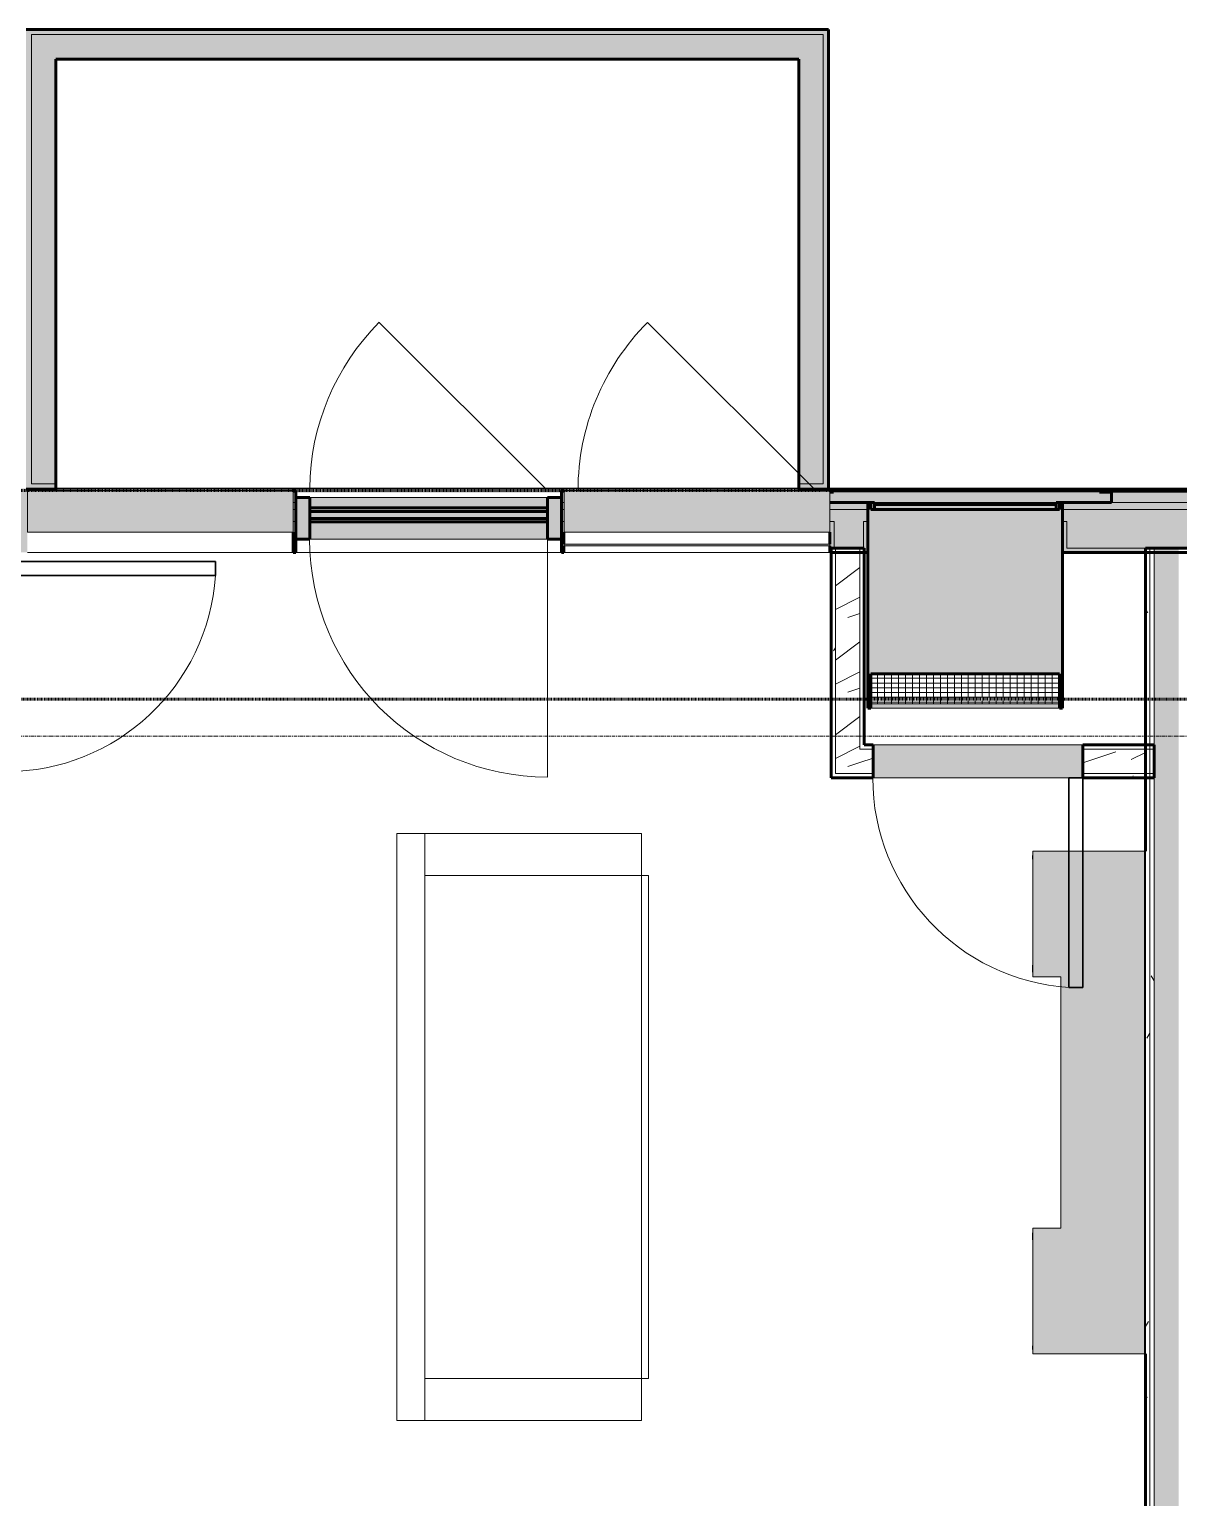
# Model space of a CAD drawing. Header units: inches. Extents: x -4169 to -1846, y 9706 to 12377.
# Drawn here: x -3367.1 to -3202.6, y 10707.2 to 10917.4 of the extents above; entities that cross this region are included whole.
import ezdxf

# ---------------------------------------------------------------- set-up
doc = ezdxf.new("R2010")
doc.units = ezdxf.units.IN
doc.header["$MEASUREMENT"] = 0
doc.linetypes.add('Dash 1_16_', pattern=[0.125, 0.0625, -0.0625])
doc.linetypes.add('Grid Line 1_2_', pattern=[0.875, 0.5, -0.125, 0.125, -0.125])
for name, color, linetype, lineweight in [('0-1', 7, 'Continuous', 5), ('0-2', 7, 'Continuous', 18), ('0-3', 250, 'Continuous', 9), ('A-DOOR-1', 250, 'Continuous', 9), ('A-DOOR-2', 90, 'Continuous', 30), ('A-GENM-3', 50, 'Continuous', 60), ('A-GENM-4', 250, 'Continuous', 9), ('A-GENM-6', 253, 'Continuous', 9), ('A-GENM-7', 252, 'Continuous', 9), ('A-GLAZ-1', 7, 'Continuous', 18), ('A-GLAZ-2', 50, 'Continuous', 60), ('A-GLAZ-3', 151, 'Continuous', 9), ('A-GLAZ-4', 135, 'Continuous', 18), ('A-WALL', 113, 'Continuous', 18), ('A-WALL-1', 8, 'Continuous', 5), ('A-WALL-3', 50, 'Continuous', 60), ('A-WALL-4', 7, 'Continuous', 18), ('A-WALL-5', 251, 'Continuous', 5), ('A-WALL-6', 254, 'Continuous', 5), ('A-WALL-7', 31, 'Continuous', 18), ('A-WALL-9', 45, 'Continuous', 18), ('A-WALL-PATT-1', 250, 'Continuous', 9), ('A-WALL-PATT-2', 253, 'Continuous', 9), ('A-WALL-PATT-4', 111, 'Continuous', 9), ('C-PROP-LINE-2', 91, 'Dash 1_16_', 60), ('I-FURN', 30, 'Continuous', 9), ('I-FURN-1', 250, 'Continuous', 9), ('I-FURN-2', 9, 'Continuous', 9), ('I-WALL-3', 2, 'Continuous', 60), ('S-GRID-1', 1, 'Grid Line 1_2_', 9)]:
    doc.layers.add(name, color=color, linetype=linetype, lineweight=lineweight)
pattern_1 = [(0, (0, 0), (20.48, 5.12), [0.845, -14.515, 0.845, -14.515, -81.92]), (0, (0, 0), (20.48, 5.12), [-30.72, 0.845, -29.875, 0.845, -14.515, -35.84]), (0, (0, 0), (20.48, 5.12), [-76.8, 0.845, -9.395, 0.845, -24.755]), (120, (7.68, 2.56), (-14.67405, 15.1762003), [0.845, -14.515, 0.845, -14.515, -81.92]), (120, (7.68, 2.56), (-14.67405, 15.1762003), [-30.72, 0.845, -29.875, 0.845, -14.515, -35.84]), (120, (7.68, 2.56), (-14.67405, 15.1762003), [-76.8, 0.845, -9.395, 0.845, -24.755]), (240, (10.24, 12.8), (-5.80595, -20.2962003), [0.845, -14.515, 0.845, -14.515, -81.92]), (240, (10.24, 12.8), (-5.80595, -20.2962003), [-30.72, 0.845, -29.875, 0.845, -14.515, -35.84]), (240, (10.24, 12.8), (-5.80595, -20.2962003), [-76.8, 0.845, -9.395, 0.845, -24.755])]
pattern_2 = [(216.87, (4.265, 10.662), (31.9871619, 21.32545714), [5.331, -47.981]), (206.565, (10.662, 7.464), (-10.662476, -10.6620098), [11.921, -11.921]), (198.435, (10.662, 2.132), (-21.3244936, -10.6625869), [6.744, -26.974])]
pattern_3 = [(161.57, (0.32, 0.32), (-2.560496185, -0.000537386), [0, -18.214, 2.022, 0]), (18.43, (-0.32, 0.32), (-2.560496185, 0.000537386), [0, -18.214, 2.022, 0]), (108.43, (0.32, 0.32), (1.27922091, -6.400876726), [6.07, -14.166]), (71.57, (-0.32, 0.32), (1.27922091, 6.400876726), [6.07, -14.166])]

# ---------------------------------------------------------------- blocks, each defined once
blk = doc.blocks.new('Entertainment_Center_14771 - Entertainment_Center_14771-1352616-ENLARGED RCP - 2ND FLOOR PLAN')
at = {"layer": 'I-FURN-2'}
for points in [[(36, 6.12), (-36, 6.12), (-36, 6), (36, 6)], [(36, -6), (36, 6), (-36, 6), (-36, -10), (-18, -10), (-18, -6), (18, -6), (18, -10), (36, -10)], [(-34.85, -10), (-35.34, -10), (-35.31, -10.03), (-34.85, -10.03)], [(-18.66, -10.03), (-18.66, -10), (-19.66, -10), (-19.66, -10.03), (-19, -10.03)], [(19.66, -10.03), (19.66, -10), (18.66, -10), (18.66, -10.03), (19, -10.03)], [(35.34, -10.03), (35.31, -10), (34.85, -10), (34.85, -10.03), (35.31, -10.03)]]:
    blk.add_hatch(color=256, dxfattribs=at).paths.add_polyline_path(points, flags=0)
at = {"layer": 'I-FURN-1'}
for p, q in [((36, 6.12), (-36, 6.12)), ((-36, 6), (-36, 6.12)), ((-36, 6), (36, 6)), ((-36, -10), (-36, 6)), ((-36, 6), (36, 6)), ((36, 6), (36, 6.12)), ((36, 6), (36, -10)), ((18, -6), (-18, -6)), ((-18, -6), (-18, -10)), ((18, -10), (18, -6)), ((-18, -10), (-36, -10)), ((-35.34, -10.03), (-35.34, -10)), ((-34.85, -10.03), (-35.34, -10.03)), ((-34.85, -10), (-34.85, -10.03)), ((-19.66, -10.03), (-19.66, -10)), ((-18.66, -10.03), (-19.66, -10.03)), ((-18.66, -10), (-18.66, -10.03)), ((36, -10), (18, -10)), ((18.66, -10.03), (18.66, -10)), ((19.66, -10.03), (18.66, -10.03)), ((19.66, -10), (19.66, -10.03)), ((34.85, -10.03), (34.85, -10)), ((35.34, -10.03), (34.85, -10.03)), ((35.34, -10), (35.34, -10.03))]:
    blk.add_line(p, q, dxfattribs=at)
blk = doc.blocks.new('Couch-Both_Arms-Generic - 1-1352606-ENLARGED RCP - 2ND FLOOR PLAN')
at = {"layer": 'I-FURN'}
for p, q in [((-42, 13.5), (42, 13.5)), ((-36, 13.5), (-42, 13.5)), ((-42, 13.5), (-42, -17.5)), ((36, 13.5), (-36, 13.5)), ((-36, 13.5), (-36, -18.5)), ((-36, -17.5), (-36, 13.5)), ((36, -18.5), (36, 13.5)), ((42, 13.5), (36, 13.5)), ((36, 13.5), (36, -17.5)), ((42, -17.5), (42, 13.5)), ((-42, -17.5), (-36, -17.5)), ((-36, -18.5), (36, -18.5)), ((36, -17.5), (42, -17.5))]:
    blk.add_line(p, q, dxfattribs=at)
at = {"layer": 'I-FURN-1'}
for p, q in [((42, 17.5), (-42, 17.5)), ((-42, 17.5), (-42, -17.5)), ((42, -17.5), (42, 17.5)), ((-42, -17.5), (42, -17.5))]:
    blk.add_line(p, q, dxfattribs=at)
blk = doc.blocks.new('Single-Flush - 30_ x 80_ - MAGIC PAK DOOR-1421383-ENLARGED RCP - 2ND FLOOR PLAN')
at = {"layer": 'A-DOOR-1'}
blk.add_arc((15, -2.375), 30.067, 180, 266.18593, dxfattribs=at)
at = {"layer": 'A-DOOR-2'}
for p, q in [((13, -2.375), (13, -32.375)), ((15, -2.375), (13, -2.375)), ((15, -2.375), (15, -32.375)), ((15, -32.375), (13, -32.375))]:
    blk.add_line(p, q, dxfattribs=at)
blk = doc.blocks.new('CTR - 1st Phase - Unit Layouts_rvt-1-ENLARGED RCP - 2ND FLOOR PLAN')
at = {"layer": 'A-WALL-1'}
blk.add_hatch(color=256, dxfattribs=at).paths.add_polyline_path([(-3219.45, 10810.24), (-3216.28, 10810.24), (-3216.28, 10814.99), (-3246.28, 10814.99), (-3246.28, 10810.24), (-3219.63, 10810.24)], flags=0)
at = {"layer": 'A-WALL-PATT-1'}
h = blk.add_hatch(dxfattribs=at)
h.set_pattern_fill('FP_1', color=256, style=0, pattern_type=2)
h.set_pattern_definition(pattern_1)
h.paths.add_polyline_path([(-3252.32, 10810.24), (-3251.7, 10810.24), (-3251.7, 10843.14), (-3252.32, 10843.14), (-3252.32, 10814.36)], flags=0)
h = blk.add_hatch(dxfattribs=at)
h.set_pattern_fill('FP_1', color=256, style=0, pattern_type=2)
h.set_pattern_definition(pattern_1)
h.paths.add_polyline_path([(-3207.32, 10810.24), (-3207.32, 10810.86), (-3216.28, 10810.86), (-3216.28, 10810.24), (-3207.45, 10810.24)], flags=0)
h.paths.add_polyline_path([(-3246.63, 10810.24), (-3246.28, 10810.24), (-3246.28, 10810.86), (-3251.7, 10810.86), (-3251.69, 10810.24), (-3247.46, 10810.24)], flags=0)
at = {"layer": 'A-WALL-PATT-2'}
h = blk.add_hatch(dxfattribs=at)
h.set_pattern_fill('FP_2', color=256, style=0, pattern_type=2)
h.set_pattern_definition(pattern_2)
h.paths.add_polyline_path([(-3251.7, 10810.86), (-3248.2, 10810.86), (-3248.2, 10843.14), (-3251.7, 10843.14), (-3251.7, 10820.86)], flags=0)
h = blk.add_hatch(dxfattribs=at)
h.set_pattern_fill('FP_2', color=256, style=0, pattern_type=2)
h.set_pattern_definition(pattern_2)
h.paths.add_polyline_path([(-3216.28, 10810.86), (-3207.32, 10810.86), (-3207.32, 10814.36), (-3216.28, 10814.36)], flags=0)
h.paths.add_polyline_path([(-3247.57, 10810.86), (-3246.28, 10810.86), (-3246.28, 10814.36), (-3248.2, 10814.36), (-3248.2, 10810.86)], flags=0)
at = {"layer": 'A-WALL-3'}
for p, q in [((-3252.32, 10810.24), (-3252.32, 10843.14)), ((-3252.32, 10843.14), (-3247.57, 10843.14)), ((-3247.57, 10843.14), (-3247.57, 10814.99)), ((-3247.57, 10814.99), (-3246.28, 10814.99)), ((-3246.28, 10814.99), (-3246.28, 10810.24)), ((-3216.28, 10810.24), (-3216.28, 10814.99)), ((-3216.28, 10814.99), (-3206.07, 10814.99)), ((-3206.07, 10814.99), (-3206.07, 10810.24)), ((-3251.7, 10810.24), (-3252.32, 10810.24)), ((-3247.57, 10810.24), (-3251.7, 10810.24)), ((-3246.28, 10810.24), (-3247.57, 10810.24)), ((-3206.07, 10810.24), (-3216.28, 10810.24))]:
    blk.add_line(p, q, dxfattribs=at)
at = {"layer": 'A-WALL-4'}
for p, q in [((-3251.7, 10843.14), (-3251.7, 10810.86)), ((-3248.2, 10843.14), (-3248.2, 10814.36)), ((-3248.2, 10814.36), (-3247.57, 10814.36)), ((-3247.57, 10814.36), (-3246.28, 10814.36)), ((-3216.28, 10814.99), (-3246.28, 10814.99)), ((-3216.28, 10814.36), (-3206.07, 10814.36)), ((-3251.7, 10810.86), (-3248.2, 10810.86)), ((-3248.2, 10810.86), (-3247.57, 10810.86)), ((-3247.57, 10810.86), (-3246.28, 10810.86)), ((-3246.28, 10810.24), (-3216.28, 10810.24)), ((-3216.28, 10810.86), (-3206.07, 10810.86))]:
    blk.add_line(p, q, dxfattribs=at)
at = {"layer": '0-2'}
for name, p, rotation in [('Single-Flush - 30_ x 80_ - MAGIC PAK DOOR-1421383-ENLARGED RCP - 2ND FLOOR PLAN', (-3372.8, 10826.2), 90.00000000000816), ('Couch-Both_Arms-Generic - 1-1352606-ENLARGED RCP - 2ND FLOOR PLAN', (-3296.95, 10760.26), 89.99999999998124), ('Entertainment_Center_14771 - Entertainment_Center_14771-1352616-ENLARGED RCP - 2ND FLOOR PLAN', (-3213.45, 10763.77), 269.9999999999753)]:
    blk.add_blockref(name, p, dxfattribs=dict(at, rotation=rotation))
blk.add_blockref('Single-Flush - 30_ x 80_ - MAGIC PAK DOOR-1421383-ENLARGED RCP - 2ND FLOOR PLAN', (-3231.28, 10812.61), dxfattribs=at)
blk = doc.blocks.new('Basic Wall _ EXT - FIBER CEMENT - LARGE - ___-2505166-ENLARGED RCP - 2ND FLOOR PLAN')
at = {"layer": 'A-WALL-9'}
h = blk.add_hatch(color=256, dxfattribs=at)
h.paths.add_polyline_path([(-3225.91, 10849.64), (-3212.17, 10849.64), (-3212.17, 10851.14), (-3213.92, 10851.14), (-3213.92, 10851.33), (-3251.95, 10851.33), (-3251.95, 10851.14), (-3252.51, 10851.14), (-3252.51, 10849.64), (-3226.41, 10849.64)], flags=0)
h.paths.add_polyline_path([(-3121.16, 10849.64), (-3097.16, 10849.64), (-3097.16, 10851.14), (-3098.91, 10851.14), (-3098.91, 10851.33), (-3136.94, 10851.33), (-3136.94, 10851.14), (-3137.31, 10851.14), (-3137.31, 10849.64), (-3121.66, 10849.64)], flags=0)
h.paths.add_polyline_path([(-2720.42, 10849.64), (-2674.76, 10849.64), (-2674.76, 10851.14), (-2676.51, 10851.14), (-2676.51, 10851.33), (-2714.54, 10851.33), (-2714.54, 10851.14), (-2714.91, 10851.14), (-2714.91, 10851.33), (-2752.94, 10851.33), (-2752.94, 10851.14), (-2754.69, 10851.14), (-2754.69, 10849.64), (-2720.92, 10849.64)], flags=0)
h.paths.add_polyline_path([(-2829.74, 10851.08), (-2791.71, 10851.08), (-2791.71, 10851.39), (-2292.14, 10851.39), (-2292.14, 10851.08), (-2254.11, 10851.08), (-2254.11, 10851.39), (-2067.92, 10851.39), (-2067.63, 10851.68), (-2215.71, 10851.68), (-2215.71, 10851.58), (-2219.96, 10851.58), (-2219.96, 10851.68), (-2326.29, 10851.68), (-2326.29, 10851.58), (-2330.54, 10851.58), (-2330.54, 10851.68), (-2753.5, 10851.68), (-2753.5, 10851.58), (-2757.75, 10851.58), (-2757.75, 10851.68), (-2864.07, 10851.68), (-2864.07, 10851.58), (-2868.32, 10851.58), (-2868.32, 10851.68), (-3252.7, 10851.68), (-3252.7, 10851.58), (-3256.95, 10851.58), (-3256.95, 10851.68), (-3363.27, 10851.68), (-3363.27, 10851.58), (-3367.52, 10851.58), (-3367.52, 10851.68), (-3399.76, 10851.68), (-3400.05, 10851.39), (-3328.94, 10851.39), (-3328.94, 10851.08), (-3290.91, 10851.08), (-3290.91, 10851.39), (-2829.74, 10851.39), (-2829.74, 10851.14)], flags=0)
h = blk.add_hatch(color=256, dxfattribs=at)
h.paths.add_polyline_path([(-3399.76, 10851.68), (-3367.52, 10851.68), (-3367.52, 10851.71), (-3399.72, 10851.71)], flags=0)
h.paths.add_polyline_path([(-2070.67, 10851.68), (-2067.63, 10851.68), (-2067.63, 10851.71), (-2215.71, 10851.71), (-2215.71, 10851.68), (-2071.34, 10851.68)], flags=0)
h.paths.add_polyline_path([(-3363.27, 10851.68), (-3256.95, 10851.68), (-3256.95, 10851.71), (-3363.27, 10851.71)], flags=0)
h.paths.add_polyline_path([(-3252.7, 10851.68), (-2868.32, 10851.68), (-2868.32, 10851.71), (-3252.7, 10851.71)], flags=0)
h.paths.add_polyline_path([(-2219.96, 10851.68), (-2219.96, 10851.71), (-2326.29, 10851.71), (-2326.29, 10851.68), (-2248.61, 10851.68)], flags=0)
h.paths.add_polyline_path([(-2333.02, 10851.68), (-2330.54, 10851.68), (-2330.54, 10851.71), (-2753.5, 10851.71), (-2753.5, 10851.68), (-2341.47, 10851.68)], flags=0)
h.paths.add_polyline_path([(-2864.07, 10851.68), (-2757.75, 10851.68), (-2757.75, 10851.71), (-2864.07, 10851.71)], flags=0)
at = {"layer": 'A-WALL-4'}
for p, q in [((-3256.95, 10851.71), (-3363.27, 10851.71)), ((-3363.27, 10851.68), (-3256.95, 10851.68)), ((-2868.32, 10851.71), (-3252.7, 10851.71)), ((-3252.7, 10851.68), (-2868.32, 10851.68))]:
    blk.add_line(p, q, dxfattribs=at)
blk = doc.blocks.new('_THE_ WINDOW _ DOOR - Door - 2nd Floor-2480466-ENLARGED RCP - 2ND FLOOR PLAN')
at = {"layer": 'A-GLAZ-1'}
h = blk.add_hatch(color=256, dxfattribs=at)
h.paths.add_polyline_path([(19.01, 3.44), (17.01, 3.44), (17.01, -2.56), (19.01, -2.56), (19.01, 2.69)], flags=0)
h.paths.add_polyline_path([(-19.01, 3.44), (-19.01, -2.56), (-17.01, -2.56), (-17.01, 3.44)], flags=0)
h = blk.add_hatch(color=256, dxfattribs=at)
h.paths.add_polyline_path([(-15.9, 3.44), (-17.01, 3.44), (-17.01, 1.94), (17.01, 1.94), (17.01, 3.44), (15.95, 3.44)], flags=0)
h.paths.add_polyline_path([(17.01, -0.06), (-17.01, -0.06), (-17.01, -2.56), (17.01, -2.56)], flags=0)
blk.add_hatch(color=256, dxfattribs=at).paths.add_polyline_path([(9.29, 1.94), (-17.01, 1.94), (-17.01, -0.06), (17.01, -0.06), (17.01, 1.94)], flags=0)
for p, q in [((17.01, 3.44), (-17.01, 3.44)), ((-17.01, -2.56), (17.01, -2.56)), ((17.01, -36.59), (17.01, -2.56))]:
    blk.add_line(p, q, dxfattribs=at)
blk.add_arc((17.01, -2.56), 34.03, 180, 270, dxfattribs=at)
at = {"layer": 'A-GLAZ-2'}
for p, q in [((-19.01, 3.44), (-17.01, 3.44)), ((-17.01, 3.44), (-17.01, -2.56)), ((17.01, -2.56), (17.01, 3.44)), ((17.01, 3.44), (19.01, 3.44)), ((-17.01, 1.94), (17.01, 1.94)), ((-17.01, -0.06), (-17.01, 1.94)), ((-17.01, 1.44), (17.01, 1.44)), ((-17.01, 0.44), (-17.01, 1.44)), ((17.01, 0.44), (-17.01, 0.44)), ((17.01, 1.94), (17.01, -0.06)), ((17.01, 1.44), (17.01, 0.44)), ((17.01, -0.06), (-17.01, -0.06)), ((-17.01, -2.56), (-19.01, -2.56)), ((19.01, -2.56), (17.01, -2.56))]:
    blk.add_line(p, q, dxfattribs=at)
blk = doc.blocks.new('_THE_ WINDOW _ DOOR - Window - 2nd Floor - Fixed-2480469-ENLARGED RCP - 2ND FLOOR PLAN')
at = {"layer": 'A-GLAZ-1'}
blk.add_hatch(color=256, dxfattribs=at).paths.add_polyline_path([(12.59, -1.56), (19.01, -1.56), (19.01, 4.44), (-19.01, 4.44), (-19.01, -1.56), (-4.29, -1.56)], flags=0)
for p, q in [((-19.01, 4.44), (-19.01, -1.56)), ((-19.01, 4.44), (19.01, 4.44)), ((19.01, 4.44), (19.01, -1.56)), ((-19.01, -1.56), (19.01, -1.56))]:
    blk.add_line(p, q, dxfattribs=at)
blk = doc.blocks.new('_THE_ WINDOW _ DOOR - Window - 3rd Floor-2480463-ENLARGED RCP - 2ND FLOOR PLAN')
at = {"layer": 'A-GLAZ-1'}
blk.add_line((-7.05, 28.5), (16.69, 4.76), dxfattribs=at)
blk.add_arc((17.01, 4.44), 34.03, 135, 179.4527, dxfattribs=at)
blk = doc.blocks.new('_THE_ WINDOW _ DOOR - Window - 2nd Floor-2480464-ENLARGED RCP - 2ND FLOOR PLAN')
at = {"layer": 'A-GLAZ-1'}
blk.add_hatch(color=256, dxfattribs=at).paths.add_polyline_path([(-19.01, -1.56), (19.01, -1.56), (19.01, 4.44), (-19.01, 4.44), (-19.01, 0.03)], flags=0)
at = {"layer": 'A-GLAZ-4'}
for points in [[(1.58, -3.36), (19.01, -3.36), (18.99, -3.24), (-19.01, -3.25), (-19.01, -3.36), (-2.64, -3.36)], [(-19.01, -3.49), (19.01, -3.47), (18.99, -3.36), (-19.01, -3.36), (-19.01, -3.48)]]:
    blk.add_hatch(color=256, dxfattribs=at).paths.add_polyline_path(points, flags=0)
at = {"layer": 'A-GLAZ-1'}
for p, q in [((-7.05, 28.5), (17.01, 4.44)), ((19.01, 4.44), (-19.01, 4.44)), ((-19.01, 4.44), (-19.01, -1.56)), ((19.01, 4.44), (19.01, -1.56)), ((-19.01, -1.56), (19.01, -1.56)), ((-19.01, -3.24), (19.01, -3.24)), ((-19.01, -3.24), (-19.01, -3.36)), ((-19.01, -3.36), (-19.01, -3.49)), ((19.01, -3.49), (-19.01, -3.49)), ((19.01, -3.36), (19.01, -3.24)), ((19.01, -3.49), (19.01, -3.36))]:
    blk.add_line(p, q, dxfattribs=at)
blk.add_arc((17.01, 4.44), 34.02, 135, 180, dxfattribs=at)
blk = doc.blocks.new('Perforated Panel at Magic-Pak - hvac panel - 2nd floor-V120-ENLARGED RCP - 2ND FLOOR PLAN')
at = {"layer": 'A-GLAZ-3'}
h = blk.add_hatch(dxfattribs=at)
h.set_pattern_fill('FP_45', color=256, style=0, pattern_type=2)
h.set_pattern_definition([(135, (3232.936, -10846.952), (-2.8284271, -2.8284271), [])])
h.paths.add_polyline_path([(-19.01, 4.37), (19.01, 4.37), (19.01, 4.44), (-19.01, 4.44)], flags=0)
at = {"layer": 'A-GLAZ-2'}
for p, q in [((-19.01, 4.44), (19.01, 4.44)), ((19.01, 4.37), (-19.01, 4.37))]:
    blk.add_line(p, q, dxfattribs=at)
blk = doc.blocks.new('V-Series_EWC4_SPVU_RFA_2015 - 2ND AND 3RD FLOOR-2226480-ENLARGED RCP - 2ND FLOOR PLAN')
at = {"layer": 'A-GENM-6'}
for points in [[(-3835.61, 11707.39), (-3829.54, 11707.39), (-3829.54, 11707.83), (-3834.46, 11707.83), (-3834.46, 11734.83), (-3829.54, 11734.83), (-3829.54, 11735.26), (-3858.97, 11735.26), (-3858.97, 11734.83), (-3857.97, 11734.83), (-3857.99, 11707.83), (-3858.97, 11707.83), (-3858.97, 11707.39), (-3837.3, 11707.39)], [(-3830.19, 11707.83), (-3829.54, 11707.83), (-3829.54, 11734.83), (-3830.19, 11734.83), (-3830.19, 11717.04)], [(-3858.97, 11708.33), (-3858.72, 11708.33), (-3858.72, 11734.33), (-3858.97, 11734.33), (-3858.97, 11717.04)], [(-3858.72, 11708.33), (-3857.97, 11708.33), (-3857.97, 11734.33), (-3858.72, 11734.33), (-3858.72, 11717.04)]]:
    blk.add_hatch(color=256, dxfattribs=at).paths.add_polyline_path(points, flags=0)
h = blk.add_hatch(color=256, dxfattribs=at)
h.paths.add_polyline_path([(-3858.97, 11707.83), (-3857.97, 11707.83), (-3857.97, 11708.33), (-3858.97, 11708.33)], flags=0)
h.paths.add_polyline_path([(-3858.97, 11734.33), (-3857.97, 11734.33), (-3857.97, 11734.83), (-3858.97, 11734.83)], flags=0)
at = {"layer": 'A-GENM-7'}
h = blk.add_hatch(dxfattribs=at)
h.set_pattern_fill('FP_48', color=256, style=0, pattern_type=2)
h.set_pattern_definition([(90, (-3838.85, 11721.327), (0.68, -4e-17), []), (0, (-3838.85, 11721.327), (0, -1), [])])
h.paths.add_polyline_path([(-3830.19, 11707.83), (-3830.19, 11734.83), (-3834.46, 11734.83), (-3834.46, 11707.83)], flags=0)
at = {"layer": 'A-GENM-3'}
for p, q in [((-3858.97, 11734.83), (-3858.97, 11735.26)), ((-3858.97, 11735.26), (-3829.54, 11735.26)), ((-3858.97, 11734.33), (-3858.97, 11734.83)), ((-3858.97, 11734.83), (-3857.97, 11734.83)), ((-3857.97, 11734.83), (-3858.97, 11734.83)), ((-3857.97, 11734.83), (-3857.97, 11734.33)), ((-3857.97, 11707.83), (-3857.97, 11734.83)), ((-3829.54, 11734.83), (-3834.46, 11734.83)), ((-3834.46, 11734.83), (-3834.46, 11707.83)), ((-3829.54, 11735.26), (-3829.54, 11734.83)), ((-3857.97, 11734.33), (-3858.97, 11734.33)), ((-3858.72, 11708.33), (-3858.72, 11734.33)), ((-3858.72, 11734.33), (-3857.97, 11734.33)), ((-3857.97, 11734.33), (-3857.97, 11708.33)), ((-3858.97, 11707.83), (-3858.97, 11708.33)), ((-3858.97, 11708.33), (-3857.97, 11708.33)), ((-3857.97, 11707.83), (-3858.97, 11707.83)), ((-3858.97, 11707.39), (-3858.97, 11707.83)), ((-3858.97, 11707.83), (-3857.97, 11707.83)), ((-3829.54, 11707.39), (-3858.97, 11707.39)), ((-3857.97, 11708.33), (-3858.72, 11708.33)), ((-3857.97, 11708.33), (-3857.97, 11707.83)), ((-3834.46, 11707.83), (-3829.54, 11707.83)), ((-3829.54, 11707.83), (-3829.54, 11707.39))]:
    blk.add_line(p, q, dxfattribs=at)
at = {"layer": 'A-GENM-4'}
for p, q in [((-3830.19, 11734.83), (-3830.19, 11707.83)), ((-3829.54, 11707.83), (-3829.54, 11734.83)), ((-3858.97, 11734.33), (-3858.97, 11708.33))]:
    blk.add_line(p, q, dxfattribs=at)
blk = doc.blocks.new('CTR - 1st Phase - Shell_rvt-1-ENLARGED RCP - 2ND FLOOR PLAN')
at = {"layer": 'A-WALL-1'}
h = blk.add_hatch(color=256, dxfattribs=at)
h.paths.add_polyline_path([(-2599.34, 10849.64), (-2599.34, 10851.14), (-2599.71, 10851.14), (-2599.71, 10849.64)], flags=0)
h.paths.add_polyline_path([(-2070.67, 10849.64), (-2069.67, 10849.64), (-2069.67, 10851.14), (-2100.51, 10851.14), (-2100.51, 10849.64), (-2071.34, 10849.64)], flags=0)
h.paths.add_polyline_path([(-3396.65, 10849.64), (-3367.34, 10849.64), (-3367.34, 10851.14), (-3401.8, 10851.14), (-3401.8, 10849.64), (-3400.05, 10849.64)], flags=0)
h.paths.add_polyline_path([(-2674.76, 10849.64), (-2637.74, 10849.64), (-2637.74, 10851.14), (-2674.76, 10851.14)], flags=0)
h.paths.add_polyline_path([(-3329.31, 10849.64), (-3328.94, 10849.64), (-3328.94, 10851.14), (-3329.31, 10851.14), (-3329.31, 10851.08)], flags=0)
h.paths.add_polyline_path([(-2755.1, 10849.64), (-2754.69, 10849.64), (-2754.69, 10851.14), (-2791.71, 10851.14), (-2791.71, 10849.64), (-2788.86, 10849.64)], flags=0)
h.paths.add_polyline_path([(-2138.54, 10849.64), (-2138.54, 10851.14), (-2138.91, 10851.14), (-2138.91, 10849.64), (-2138.87, 10849.64)], flags=0)
h.paths.add_polyline_path([(-3290.54, 10849.64), (-3290.54, 10851.14), (-3290.91, 10851.14), (-3290.91, 10849.64)], flags=0)
h.paths.add_polyline_path([(-2177.94, 10849.64), (-2176.94, 10849.64), (-2176.94, 10851.14), (-2254.11, 10851.14), (-2254.11, 10849.64), (-2181.08, 10849.64)], flags=0)
h.paths.add_polyline_path([(-2829.74, 10849.64), (-2829.74, 10851.14), (-2830.11, 10851.14), (-2830.11, 10849.64)], flags=0)
h.paths.add_polyline_path([(-3212.17, 10849.64), (-3175.34, 10849.64), (-3175.34, 10851.14), (-3212.17, 10851.14)], flags=0)
h.paths.add_polyline_path([(-2523.47, 10849.64), (-2484.14, 10849.64), (-2484.14, 10851.14), (-2561.31, 10851.14), (-2561.31, 10849.64)], flags=0)
h.paths.add_polyline_path([(-2292.14, 10849.64), (-2292.14, 10851.14), (-2292.51, 10851.14), (-2292.51, 10849.64)], flags=0)
h.paths.add_polyline_path([(-2868.14, 10849.64), (-2868.14, 10851.14), (-2945.31, 10851.14), (-2945.31, 10849.64), (-2873.28, 10849.64)], flags=0)
h.paths.add_polyline_path([(-2330.54, 10849.64), (-2330.54, 10851.14), (-2330.91, 10851.14), (-2330.91, 10849.64)], flags=0)
h.paths.add_polyline_path([(-3092.76, 10849.64), (-3060.14, 10849.64), (-3060.14, 10851.14), (-3097.16, 10851.14), (-3097.16, 10849.64)], flags=0)
h.paths.add_polyline_path([(-2368.94, 10849.64), (-2368.94, 10851.14), (-2446.11, 10851.14), (-2446.11, 10849.64), (-2375.23, 10849.64)], flags=0)
h.paths.add_polyline_path([(-3022.11, 10849.64), (-2983.34, 10849.64), (-2983.34, 10851.14), (-3022.11, 10851.14), (-3022.11, 10850.83)], flags=0)
at = {"layer": 'A-WALL-4'}
blk.add_hatch(color=256, dxfattribs=at).paths.add_polyline_path([(-3253.45, 10852.33), (-3253.45, 10916.64), (-3256.95, 10916.64), (-3256.95, 10852.33)], flags=0)
at = {"layer": 'A-WALL-5'}
h = blk.add_hatch(color=256, dxfattribs=at)
h.paths.add_polyline_path([(-3328.94, 10851.14), (-3328.94, 10851.39), (-3329.31, 10851.39), (-3329.31, 10851.14), (-3329.12, 10851.14)], flags=0)
h.paths.add_polyline_path([(-3400.05, 10851.14), (-3367.34, 10851.14), (-3367.34, 10851.39), (-3400.3, 10851.39), (-3400.3, 10851.14)], flags=0)
h.paths.add_polyline_path([(-3213.92, 10851.14), (-3175.34, 10851.14), (-3175.34, 10851.39), (-3213.92, 10851.39), (-3213.92, 10851.33)], flags=0)
h.paths.add_polyline_path([(-3290.91, 10851.14), (-3290.54, 10851.14), (-3290.54, 10851.39), (-3290.91, 10851.39)], flags=0)
h.paths.add_polyline_path([(-3098.91, 10851.14), (-3060.14, 10851.14), (-3060.14, 10851.39), (-3098.91, 10851.39), (-3098.91, 10851.33)], flags=0)
h.paths.add_polyline_path([(-3022.11, 10851.14), (-2983.34, 10851.14), (-2983.34, 10851.39), (-3022.11, 10851.39)], flags=0)
h.paths.add_polyline_path([(-2830.11, 10851.14), (-2829.74, 10851.14), (-2829.74, 10851.39), (-2830.11, 10851.39)], flags=0)
h.paths.add_polyline_path([(-2484.14, 10851.14), (-2484.14, 10851.39), (-2561.31, 10851.39), (-2561.31, 10851.14), (-2484.97, 10851.14)], flags=0)
h.paths.add_polyline_path([(-2599.71, 10851.14), (-2599.34, 10851.14), (-2599.34, 10851.39), (-2599.71, 10851.39)], flags=0)
h.paths.add_polyline_path([(-2940.81, 10851.14), (-2868.14, 10851.14), (-2868.14, 10851.39), (-2945.31, 10851.39), (-2945.31, 10851.14)], flags=0)
h.paths.add_polyline_path([(-2754.25, 10851.14), (-2752.94, 10851.14), (-2752.94, 10851.39), (-2791.71, 10851.39), (-2791.71, 10851.14), (-2754.69, 10851.14)], flags=0)
h.paths.add_polyline_path([(-2069.67, 10851.14), (-2068.17, 10851.14), (-2068.18, 10851.39), (-2100.51, 10851.39), (-2100.51, 10851.14), (-2070.67, 10851.14)], flags=0)
h.paths.add_polyline_path([(-2637.74, 10851.14), (-2637.74, 10851.39), (-2676.51, 10851.39), (-2676.51, 10851.14), (-2645.36, 10851.14)], flags=0)
h.paths.add_polyline_path([(-2292.14, 10851.14), (-2292.14, 10851.39), (-2292.51, 10851.39), (-2292.51, 10851.14)], flags=0)
h.paths.add_polyline_path([(-2330.91, 10851.14), (-2330.54, 10851.14), (-2330.54, 10851.39), (-2330.91, 10851.39)], flags=0)
h.paths.add_polyline_path([(-2714.54, 10851.14), (-2714.54, 10851.39), (-2714.91, 10851.39), (-2714.91, 10851.14)], flags=0)
h.paths.add_polyline_path([(-2368.94, 10851.14), (-2368.94, 10851.39), (-2446.11, 10851.39), (-2446.11, 10851.14), (-2375.23, 10851.14)], flags=0)
h.paths.add_polyline_path([(-2138.91, 10851.14), (-2138.54, 10851.14), (-2138.54, 10851.39), (-2138.91, 10851.39)], flags=0)
h.paths.add_polyline_path([(-2179.44, 10851.14), (-2176.94, 10851.14), (-2176.94, 10851.39), (-2254.11, 10851.39), (-2254.11, 10851.14), (-2181.08, 10851.14)], flags=0)
at = {"layer": 'A-WALL-6'}
for points in [[(-3252.7, 10851.58), (-3252.7, 10917.39), (-3253.45, 10917.39), (-3253.45, 10852.33), (-3256.95, 10852.33), (-3256.95, 10851.58), (-3253.15, 10851.58)], [(-3366.77, 10852.33), (-3363.27, 10852.33), (-3363.27, 10916.64), (-3366.77, 10916.64), (-3366.77, 10872.49)], [(-3363.27, 10913.14), (-3256.95, 10913.14), (-3256.95, 10916.64), (-3363.27, 10916.64)]]:
    blk.add_hatch(color=256, dxfattribs=at).paths.add_polyline_path(points, flags=0)
at = {"layer": 'A-WALL-7'}
for points in [[(-3363.27, 10851.58), (-3363.27, 10852.33), (-3366.77, 10852.33), (-3366.77, 10917.39), (-3367.52, 10917.39), (-3367.52, 10851.58), (-3365.34, 10851.58)], [(-3366.77, 10916.64), (-3253.45, 10916.64), (-3253.46, 10917.39), (-3366.77, 10917.39)]]:
    blk.add_hatch(color=256, dxfattribs=at).paths.add_polyline_path(points, flags=0)
at = {"layer": 'A-WALL-PATT-2'}
h = blk.add_hatch(dxfattribs=at)
h.set_pattern_fill('FP_3', color=256, style=0, pattern_type=2)
h.set_pattern_definition([(0, (0, 0), (0, 3.199), []), (315, (0, 0), (3.1989511, 0), [4.524, -4.524]), (45, (0, 0), (3.1989511, 0), [4.524, -4.524])])
h.paths.add_polyline_path([(-2755.1, 10848.64), (-2747.86, 10848.64), (-2747.86, 10849.64), (-2791.71, 10849.64), (-2791.71, 10848.64), (-2788.86, 10848.64)], flags=0)
h.paths.add_polyline_path([(-3401.8, 10848.64), (-3367.34, 10848.64), (-3367.34, 10849.64), (-3402.8, 10849.64), (-3402.8, 10848.64)], flags=0)
h.paths.add_polyline_path([(-2071.34, 10848.64), (-2070.67, 10848.64), (-2070.67, 10849.64), (-2100.51, 10849.64), (-2100.51, 10848.64), (-2076.17, 10848.64)], flags=0)
h.paths.add_polyline_path([(-3329.31, 10848.64), (-3328.94, 10848.64), (-3328.94, 10849.64), (-3329.31, 10849.64)], flags=0)
h.paths.add_polyline_path([(-2138.54, 10848.64), (-2138.54, 10849.64), (-2138.91, 10849.64), (-2138.91, 10848.64), (-2138.87, 10848.64)], flags=0)
h.paths.add_polyline_path([(-3290.54, 10848.64), (-3290.54, 10849.64), (-3290.91, 10849.64), (-3290.91, 10848.64)], flags=0)
h.paths.add_polyline_path([(-3252.51, 10848.64), (-3247.06, 10848.64), (-3247.06, 10849.64), (-3252.51, 10849.64)], flags=0)
h.paths.add_polyline_path([(-2181.08, 10848.64), (-2176.94, 10848.64), (-2176.94, 10849.64), (-2254.11, 10849.64), (-2254.11, 10848.64), (-2197.96, 10848.64)], flags=0)
h.paths.add_polyline_path([(-3219.19, 10848.64), (-3175.34, 10848.64), (-3175.34, 10849.64), (-3219.19, 10849.64)], flags=0)
h.paths.add_polyline_path([(-2292.14, 10848.64), (-2292.14, 10849.64), (-2292.51, 10849.64), (-2292.51, 10848.64)], flags=0)
h.paths.add_polyline_path([(-2330.54, 10848.64), (-2330.54, 10849.64), (-2330.91, 10849.64), (-2330.91, 10848.64)], flags=0)
h.paths.add_polyline_path([(-3137.31, 10848.64), (-3131.86, 10848.64), (-3131.86, 10849.64), (-3137.31, 10849.64)], flags=0)
h.paths.add_polyline_path([(-2368.94, 10848.64), (-2368.94, 10849.64), (-2446.11, 10849.64), (-2446.11, 10848.64), (-2375.23, 10848.64)], flags=0)
h.paths.add_polyline_path([(-3103.99, 10848.64), (-3060.14, 10848.64), (-3060.14, 10849.64), (-3103.99, 10849.64)], flags=0)
h.paths.add_polyline_path([(-2484.14, 10848.64), (-2484.14, 10849.64), (-2561.31, 10849.64), (-2561.31, 10848.64), (-2484.97, 10848.64)], flags=0)
h.paths.add_polyline_path([(-3022.11, 10848.64), (-2983.34, 10848.64), (-2983.34, 10849.64), (-3022.11, 10849.64)], flags=0)
h.paths.add_polyline_path([(-2599.71, 10848.64), (-2599.34, 10848.64), (-2599.34, 10849.64), (-2599.71, 10849.64)], flags=0)
h.paths.add_polyline_path([(-2945.31, 10848.64), (-2868.14, 10848.64), (-2868.14, 10849.64), (-2945.31, 10849.64)], flags=0)
h.paths.add_polyline_path([(-2637.74, 10848.64), (-2637.74, 10849.64), (-2681.59, 10849.64), (-2681.59, 10848.64), (-2645.36, 10848.64)], flags=0)
h.paths.add_polyline_path([(-2830.11, 10848.64), (-2829.74, 10848.64), (-2829.74, 10849.64), (-2830.11, 10849.64)], flags=0)
h.paths.add_polyline_path([(-2710.09, 10848.64), (-2709.46, 10848.64), (-2709.46, 10849.64), (-2719.99, 10849.64), (-2719.99, 10848.64), (-2712.89, 10848.64)], flags=0)
h = blk.add_hatch(dxfattribs=at)
h.set_pattern_fill('FP_1', color=256, style=0, pattern_type=2)
h.set_pattern_definition(pattern_1)
h.paths.add_polyline_path([(-3177.17, 10842.51), (-3175.34, 10842.51), (-3175.34, 10846.95), (-3175.96, 10846.95), (-3175.96, 10843.14), (-3201.32, 10843.14), (-3201.32, 10842.51), (-3194.06, 10842.51)], flags=0)
h.paths.add_polyline_path([(-3131.86, 10842.51), (-3131.86, 10846.95), (-3132.49, 10846.95), (-3132.49, 10843.14), (-3136.69, 10843.14), (-3136.69, 10846.95), (-3137.31, 10846.95), (-3137.31, 10842.51), (-3137.12, 10842.51), (-3137.12, 10842.61), (-3132.37, 10842.61), (-3132.37, 10842.51)], flags=0)
h.paths.add_polyline_path([(-3401.92, 10842.51), (-3367.34, 10842.51), (-3367.34, 10846.95), (-3367.96, 10846.95), (-3367.96, 10843.14), (-3401.92, 10843.14), (-3401.92, 10843.04)], flags=0)
h.paths.add_polyline_path([(-3103.99, 10842.51), (-3098.35, 10842.51), (-3098.35, 10843.14), (-3103.36, 10843.14), (-3103.36, 10846.95), (-3103.99, 10846.95), (-3103.99, 10843.14)], flags=0)
h.paths.add_polyline_path([(-3207.32, 10842.51), (-3207.32, 10843.14), (-3218.56, 10843.14), (-3218.56, 10846.95), (-3219.19, 10846.95), (-3219.19, 10842.51), (-3210.94, 10842.51)], flags=0)
h.paths.add_polyline_path([(-3074.67, 10842.51), (-3074.67, 10843.14), (-3094.85, 10843.14), (-3094.85, 10842.51), (-3092.76, 10842.51)], flags=0)
h.paths.add_polyline_path([(-3290.91, 10842.51), (-3290.54, 10842.51), (-3290.54, 10846.95), (-3290.91, 10846.95), (-3290.91, 10843.58)], flags=0)
h.paths.add_polyline_path([(-3252.32, 10842.51), (-3252.32, 10843.14), (-3251.89, 10843.14), (-3251.89, 10846.95), (-3252.51, 10846.95), (-3252.51, 10842.51)], flags=0)
h.paths.add_polyline_path([(-2911.73, 10842.51), (-2868.14, 10842.51), (-2868.14, 10846.95), (-2868.76, 10846.95), (-2868.76, 10843.14), (-2913.32, 10843.14), (-2913.32, 10842.51)], flags=0)
h.paths.add_polyline_path([(-2985.13, 10842.51), (-2983.34, 10842.51), (-2983.34, 10846.95), (-2983.96, 10846.95), (-2983.96, 10843.14), (-3021.49, 10843.14), (-3021.49, 10846.95), (-3022.11, 10846.95), (-3022.11, 10842.51), (-2987.24, 10842.51)], flags=0)
h.paths.add_polyline_path([(-3247.06, 10842.51), (-3247.06, 10846.95), (-3247.69, 10846.95), (-3247.69, 10843.14), (-3247.57, 10843.14), (-3247.57, 10842.51)], flags=0)
h.paths.add_polyline_path([(-3328.94, 10842.51), (-3328.94, 10846.95), (-3329.31, 10846.95), (-3329.31, 10842.51), (-3329.12, 10842.51)], flags=0)
h.paths.add_polyline_path([(-2945.31, 10842.51), (-2919.32, 10842.51), (-2919.32, 10843.14), (-2944.69, 10843.14), (-2944.69, 10846.95), (-2945.31, 10846.95), (-2945.31, 10843.14)], flags=0)
h.paths.add_polyline_path([(-2830.11, 10842.51), (-2829.74, 10842.51), (-2829.74, 10846.95), (-2830.11, 10846.95), (-2830.11, 10843.47)], flags=0)
h.paths.add_polyline_path([(-3060.76, 10842.51), (-3060.14, 10842.51), (-3060.14, 10846.95), (-3060.76, 10846.95), (-3060.76, 10843.14), (-3069.92, 10843.14), (-3069.92, 10842.51)], flags=0)
h.paths.add_polyline_path([(-2791.71, 10842.51), (-2747.86, 10842.51), (-2747.86, 10846.95), (-2748.49, 10846.95), (-2748.49, 10843.14), (-2791.09, 10843.14), (-2791.09, 10846.95), (-2791.71, 10846.93), (-2791.71, 10843.14)], flags=0)
h.paths.add_polyline_path([(-2675.57, 10842.51), (-2675.57, 10842.55), (-2672.07, 10842.55), (-2672.07, 10842.51), (-2637.74, 10842.51), (-2637.74, 10846.95), (-2638.36, 10846.95), (-2638.36, 10843.14), (-2680.96, 10843.14), (-2680.96, 10846.95), (-2681.59, 10846.95), (-2681.59, 10842.51), (-2680.96, 10842.51)], flags=0)
h.paths.add_polyline_path([(-2711.72, 10842.51), (-2709.46, 10842.51), (-2709.46, 10846.95), (-2710.09, 10846.95), (-2710.09, 10843.14), (-2711.72, 10843.14), (-2711.72, 10843.04)], flags=0)
h.paths.add_polyline_path([(-2719.36, 10842.51), (-2717.72, 10842.51), (-2717.72, 10843.14), (-2719.36, 10843.14), (-2719.36, 10846.95), (-2719.99, 10846.95), (-2719.99, 10842.51)], flags=0)
h.paths.add_polyline_path([(-2203.87, 10842.51), (-2176.94, 10842.51), (-2176.94, 10846.95), (-2177.56, 10846.95), (-2177.56, 10843.14), (-2253.49, 10843.14), (-2253.49, 10846.95), (-2254.11, 10846.95), (-2254.11, 10842.51), (-2204.87, 10842.51)], flags=0)
h.paths.add_polyline_path([(-2292.32, 10842.51), (-2292.14, 10842.51), (-2292.14, 10846.95), (-2292.51, 10846.95), (-2292.51, 10844.14), (-2292.32, 10844.14), (-2292.32, 10843.58)], flags=0)
h.paths.add_polyline_path([(-2330.91, 10842.51), (-2330.54, 10842.51), (-2330.54, 10846.95), (-2330.91, 10846.95), (-2330.91, 10842.96)], flags=0)
h.paths.add_polyline_path([(-2599.34, 10842.51), (-2599.34, 10846.95), (-2599.71, 10846.95), (-2599.71, 10842.51)], flags=0)
h.paths.add_polyline_path([(-2561.31, 10842.51), (-2516.12, 10842.51), (-2516.12, 10843.14), (-2560.69, 10843.14), (-2560.69, 10846.95), (-2561.31, 10846.95), (-2561.31, 10843.14)], flags=0)
h.paths.add_polyline_path([(-2510.12, 10842.51), (-2484.14, 10842.51), (-2484.14, 10846.95), (-2484.76, 10846.95), (-2484.76, 10843.14), (-2510.12, 10843.14), (-2510.12, 10842.73)], flags=0)
h.paths.add_polyline_path([(-2445.49, 10842.51), (-2394.12, 10842.51), (-2394.12, 10843.14), (-2445.49, 10843.14), (-2445.49, 10846.95), (-2446.11, 10846.95), (-2446.11, 10842.51)], flags=0)
h.paths.add_polyline_path([(-2369.56, 10842.51), (-2368.94, 10842.51), (-2368.94, 10846.95), (-2369.56, 10846.95), (-2369.56, 10843.14), (-2389.37, 10843.14), (-2389.37, 10842.51), (-2369.96, 10842.51)], flags=0)
h.paths.add_polyline_path([(-2100.51, 10842.51), (-2076.8, 10842.51), (-2076.8, 10843.14), (-2099.89, 10843.14), (-2099.89, 10846.95), (-2100.51, 10846.95), (-2100.51, 10843.14)], flags=0)
h.paths.add_polyline_path([(-2138.91, 10842.51), (-2138.54, 10842.51), (-2138.54, 10846.95), (-2138.91, 10846.95), (-2138.91, 10845.39)], flags=0)
h.paths.add_polyline_path([(-3137.31, 10851.14), (-3136.94, 10851.14), (-3136.94, 10851.39), (-3137.31, 10851.39)], flags=0)
h.paths.add_polyline_path([(-3251.95, 10851.14), (-3251.95, 10851.39), (-3252.51, 10851.39), (-3252.51, 10851.14)], flags=0)
h = blk.add_hatch(dxfattribs=at)
h.set_pattern_fill('FP_4', color=256, style=0, pattern_type=2)
h.set_pattern_definition(pattern_3)
h.paths.add_polyline_path([(-2511.37, 10843.14), (-2484.76, 10843.14), (-2484.76, 10846.95), (-2484.14, 10846.95), (-2484.14, 10848.64), (-2561.31, 10848.64), (-2561.31, 10846.95), (-2560.69, 10846.95), (-2560.69, 10843.14), (-2514.87, 10843.14)], flags=0)
h.paths.add_polyline_path([(-3074.05, 10843.14), (-3060.76, 10843.14), (-3060.76, 10846.95), (-3060.14, 10846.95), (-3060.14, 10848.64), (-3103.99, 10848.64), (-3103.99, 10846.95), (-3103.36, 10846.95), (-3103.36, 10843.14), (-3092.76, 10843.14)], flags=0)
h.paths.add_polyline_path([(-3177.17, 10843.14), (-3175.96, 10843.14), (-3175.96, 10846.95), (-3175.34, 10846.95), (-3175.34, 10848.64), (-3219.19, 10848.64), (-3219.19, 10846.95), (-3218.56, 10846.95), (-3218.56, 10843.14), (-3194.06, 10843.14)], flags=0)
h.paths.add_polyline_path([(-3136.69, 10843.14), (-3132.49, 10843.14), (-3132.49, 10846.95), (-3131.86, 10846.95), (-3131.86, 10848.64), (-3137.31, 10848.64), (-3137.31, 10846.95), (-3136.69, 10846.95), (-3136.69, 10844.84)], flags=0)
h.paths.add_polyline_path([(-3401.92, 10843.14), (-3367.96, 10843.14), (-3367.96, 10846.95), (-3367.34, 10846.95), (-3367.34, 10848.64), (-3408.3, 10848.64), (-3408.3, 10843.41), (-3401.92, 10843.41)], flags=0)
h.paths.add_polyline_path([(-2983.96, 10843.14), (-2983.96, 10846.95), (-2983.34, 10846.95), (-2983.34, 10848.64), (-3022.11, 10848.64), (-3022.11, 10846.95), (-3021.49, 10846.95), (-3021.49, 10843.14), (-2984.07, 10843.14)], flags=0)
h.paths.add_polyline_path([(-2885.73, 10843.14), (-2868.76, 10843.14), (-2868.76, 10846.95), (-2868.14, 10846.95), (-2868.14, 10848.64), (-2945.31, 10848.64), (-2945.31, 10846.95), (-2944.69, 10846.95), (-2944.69, 10843.14), (-2890.16, 10843.14)], flags=0)
h.paths.add_polyline_path([(-2790.97, 10843.14), (-2748.49, 10843.14), (-2748.49, 10846.95), (-2747.86, 10846.95), (-2747.86, 10848.64), (-2791.71, 10848.64), (-2791.71, 10846.95), (-2791.09, 10846.95), (-2791.09, 10843.14)], flags=0)
h.paths.add_polyline_path([(-2197.96, 10843.14), (-2177.56, 10843.14), (-2177.56, 10846.95), (-2176.94, 10846.95), (-2176.94, 10848.64), (-2254.11, 10848.64), (-2254.11, 10846.95), (-2253.49, 10846.95), (-2253.49, 10843.14), (-2204.87, 10843.14)], flags=0)
h.paths.add_polyline_path([(-2442.76, 10843.14), (-2393.5, 10843.14), (-2393.5, 10844.14), (-2390, 10844.14), (-2390, 10843.14), (-2369.56, 10843.14), (-2369.56, 10846.95), (-2368.94, 10846.95), (-2368.94, 10848.64), (-2446.11, 10848.64), (-2446.11, 10846.95), (-2445.49, 10846.95), (-2445.49, 10843.14), (-2444.87, 10843.14)], flags=0)
h.paths.add_polyline_path([(-2645.36, 10843.14), (-2638.36, 10843.14), (-2638.36, 10846.95), (-2637.74, 10846.95), (-2637.74, 10848.64), (-2681.59, 10848.64), (-2681.59, 10846.95), (-2680.96, 10846.95), (-2680.96, 10843.14), (-2653.8, 10843.14)], flags=0)
h.paths.add_polyline_path([(-2710.09, 10843.14), (-2710.09, 10846.95), (-2709.46, 10846.95), (-2709.46, 10848.64), (-2719.99, 10848.64), (-2719.99, 10846.95), (-2719.36, 10846.95), (-2719.36, 10843.14), (-2711.72, 10843.14)], flags=0)
h.paths.add_polyline_path([(-2076.17, 10843.14), (-2076.17, 10848.64), (-2100.51, 10848.64), (-2100.51, 10846.95), (-2099.89, 10846.95), (-2099.89, 10843.14), (-2076.8, 10843.14)], flags=0)
h.paths.add_polyline_path([(-3247.69, 10843.14), (-3247.69, 10846.95), (-3247.06, 10846.95), (-3247.06, 10848.64), (-3252.51, 10848.64), (-3252.51, 10846.95), (-3251.89, 10846.95), (-3251.89, 10843.14), (-3248.2, 10843.14)], flags=0)
h.paths.add_polyline_path([(-3329.31, 10846.95), (-3328.94, 10846.95), (-3328.94, 10848.64), (-3329.31, 10848.64)], flags=0)
h.paths.add_polyline_path([(-3290.91, 10846.95), (-3290.54, 10846.95), (-3290.54, 10848.64), (-3290.91, 10848.64), (-3290.91, 10847.35)], flags=0)
h.paths.add_polyline_path([(-2830.11, 10846.95), (-2829.74, 10846.95), (-2829.74, 10848.64), (-2830.11, 10848.64), (-2830.11, 10847.35)], flags=0)
h.paths.add_polyline_path([(-2138.87, 10846.95), (-2138.54, 10846.95), (-2138.54, 10848.64), (-2138.91, 10848.64), (-2138.91, 10846.95)], flags=0)
h.paths.add_polyline_path([(-2599.34, 10846.95), (-2599.34, 10848.64), (-2599.71, 10848.64), (-2599.71, 10846.95)], flags=0)
h.paths.add_polyline_path([(-2292.51, 10846.95), (-2292.14, 10846.95), (-2292.14, 10848.64), (-2292.51, 10848.64), (-2292.51, 10847.35)], flags=0)
h.paths.add_polyline_path([(-2330.54, 10846.95), (-2330.54, 10848.64), (-2330.91, 10848.64), (-2330.91, 10846.95)], flags=0)
at = {"layer": 'A-WALL-3'}
for p, q in [((-3367.52, 10917.39), (-3366.77, 10917.39)), ((-3366.77, 10917.39), (-3363.27, 10917.39)), ((-3363.27, 10917.39), (-3256.95, 10917.39)), ((-3256.95, 10917.39), (-3253.45, 10917.39)), ((-3253.45, 10917.39), (-3252.7, 10917.39)), ((-3252.7, 10917.39), (-3252.7, 10851.58)), ((-3256.95, 10913.14), (-3363.27, 10913.14)), ((-3363.27, 10913.14), (-3363.27, 10852.33)), ((-3256.95, 10852.33), (-3256.95, 10913.14)), ((-3363.27, 10852.33), (-3363.27, 10851.58)), ((-3256.95, 10851.58), (-3256.95, 10852.33)), ((-3366.77, 10851.58), (-3367.52, 10851.58)), ((-3363.27, 10851.58), (-3366.77, 10851.58)), ((-3329.31, 10851.39), (-3328.94, 10851.39)), ((-3328.94, 10851.39), (-3328.94, 10842.51)), ((-3290.91, 10842.51), (-3290.91, 10851.39)), ((-3290.91, 10851.39), (-3290.54, 10851.39)), ((-3253.45, 10851.58), (-3256.95, 10851.58)), ((-3252.7, 10851.58), (-3253.45, 10851.58)), ((-3252.51, 10851.39), (-3251.95, 10851.39)), ((-3251.95, 10851.14), (-3252.51, 10851.14)), ((-3252.51, 10849.64), (-3247.06, 10849.64)), ((-3251.95, 10851.39), (-3251.95, 10851.14)), ((-3247.06, 10849.64), (-3247.06, 10842.51)), ((-3219.19, 10842.51), (-3219.19, 10849.64)), ((-3219.19, 10849.64), (-3212.17, 10849.64)), ((-3213.92, 10851.14), (-3213.92, 10851.39)), ((-3213.92, 10851.39), (-3175.34, 10851.39)), ((-3212.17, 10851.14), (-3213.92, 10851.14)), ((-3212.17, 10849.64), (-3212.17, 10851.14)), ((-3329.31, 10842.51), (-3329.31, 10845.39)), ((-3290.54, 10845.39), (-3290.54, 10843.71)), ((-3252.51, 10843.71), (-3252.51, 10845.39)), ((-3290.54, 10843.47), (-3290.54, 10842.51)), ((-3252.51, 10842.51), (-3252.51, 10843.47)), ((-3328.94, 10842.51), (-3329.31, 10842.51)), ((-3290.54, 10842.51), (-3290.91, 10842.51)), ((-3247.06, 10842.51), (-3252.51, 10842.51)), ((-3175.34, 10842.51), (-3219.19, 10842.51))]:
    blk.add_line(p, q, dxfattribs=at)
at = {"layer": 'A-WALL-4'}
for p, q in [((-3363.27, 10916.64), (-3366.77, 10916.64)), ((-3366.77, 10916.64), (-3366.77, 10852.33)), ((-3256.95, 10916.64), (-3363.27, 10916.64)), ((-3253.45, 10916.64), (-3256.95, 10916.64)), ((-3253.45, 10916.64), (-3253.45, 10852.33)), ((-3363.27, 10852.33), (-3366.77, 10852.33)), ((-3253.45, 10852.33), (-3256.95, 10852.33)), ((-3329.31, 10851.14), (-3328.94, 10851.14)), ((-3329.31, 10849.64), (-3328.94, 10849.64)), ((-3290.91, 10851.14), (-3290.54, 10851.14)), ((-3290.91, 10849.64), (-3290.54, 10849.64)), ((-3212.17, 10851.14), (-3175.34, 10851.14)), ((-3212.17, 10849.64), (-3175.34, 10849.64)), ((-3329.31, 10848.64), (-3328.94, 10848.64)), ((-3290.91, 10848.64), (-3290.54, 10848.64)), ((-3252.51, 10848.64), (-3247.06, 10848.64)), ((-3219.19, 10848.64), (-3175.34, 10848.64)), ((-3329.31, 10846.95), (-3328.94, 10846.95)), ((-3290.91, 10846.95), (-3290.54, 10846.95)), ((-3252.51, 10846.95), (-3251.89, 10846.95)), ((-3251.89, 10843.14), (-3251.89, 10846.95)), ((-3247.69, 10846.95), (-3247.06, 10846.95)), ((-3247.69, 10846.95), (-3247.69, 10843.14)), ((-3219.19, 10846.95), (-3218.56, 10846.95)), ((-3218.56, 10843.14), (-3218.56, 10846.95)), ((-3367.34, 10842.51), (-3329.31, 10842.51)), ((-3328.94, 10842.51), (-3290.91, 10842.51)), ((-3290.54, 10842.51), (-3252.51, 10842.51)), ((-3247.69, 10843.14), (-3251.89, 10843.14)), ((-3175.96, 10843.14), (-3218.56, 10843.14))]:
    blk.add_line(p, q, dxfattribs=at)
at = {"layer": 'S-GRID-1'}
blk.add_line((-1846.46, 10816.19), (-4136.46, 10816.19), dxfattribs=at)
at = {"layer": '0-3'}
for name, p in [('_THE_ WINDOW _ DOOR - Window - 3rd Floor-2480463-ENLARGED RCP - 2ND FLOOR PLAN', (-3309.92, 10846.95)), ('_THE_ WINDOW _ DOOR - Window - 2nd Floor-2480464-ENLARGED RCP - 2ND FLOOR PLAN', (-3271.52, 10846.95)), ('Basic Wall _ EXT - FIBER CEMENT - LARGE - ___-2505166-ENLARGED RCP - 2ND FLOOR PLAN', (0, 0)), ('_THE_ WINDOW _ DOOR - Window - 2nd Floor - Fixed-2480469-ENLARGED RCP - 2ND FLOOR PLAN', (-3348.32, 10846.95)), ('_THE_ WINDOW _ DOOR - Door - 2nd Floor-2480466-ENLARGED RCP - 2ND FLOOR PLAN', (-3309.92, 10846.95)), ('Perforated Panel at Magic-Pak - hvac panel - 2nd floor-V120-ENLARGED RCP - 2ND FLOOR PLAN', (-3232.94, 10846.95))]:
    blk.add_blockref(name, p, dxfattribs=at)
at = {"layer": '0-3', "rotation": 269.9999999999999}
blk.add_blockref('V-Series_EWC4_SPVU_RFA_2015 - 2ND AND 3RD FLOOR-2226480-ENLARGED RCP - 2ND FLOOR PLAN', (-14954.45, 6990.67), dxfattribs=at)
blk = doc.blocks.new('Family - ___-1870007-ENLARGED RCP - 2ND FLOOR PLAN')
at = {"layer": 'C-PROP-LINE-2'}
blk.add_line((-2067.92, 10851.39), (-3400.05, 10851.39), dxfattribs=at)
blk = doc.blocks.new('Family - ___-1870574-ENLARGED RCP - 2ND FLOOR PLAN')
at = {"layer": 'C-PROP-LINE-2'}
blk.add_line((-2099.26, 10821.49), (-3402.05, 10821.49), dxfattribs=at)

msp = doc.modelspace()

# ---------------------------------------------------------------- hatches: boundary and pattern name
at = {"layer": 'A-WALL-PATT-4'}
h = msp.add_hatch(dxfattribs=at)
h.set_pattern_fill('FP_1', color=256, style=0, pattern_type=2)
h.set_pattern_definition(pattern_1)
h.paths.add_polyline_path([(-3206.7, 10476.79), (-3206.7, 10843.14), (-3207.32, 10843.14), (-3207.32, 10476.79)], flags=0)
h = msp.add_hatch(dxfattribs=at)
h.set_pattern_fill('FP_1', color=256, style=0, pattern_type=2)
h.set_pattern_definition(pattern_1)
h.paths.add_polyline_path([(-3206.07, 10476.16), (-3206.07, 10843.14), (-3206.7, 10843.14), (-3206.7, 10476.16)], flags=0)
h = msp.add_hatch(dxfattribs=at)
h.set_pattern_fill('FP_4', color=256, style=0, pattern_type=2)
h.set_pattern_definition(pattern_3)
h.paths.add_polyline_path([(-3206.07, 10475.54), (-3202.57, 10475.54), (-3202.57, 10843.14), (-3206.07, 10843.14), (-3206.07, 10476.16)], flags=0)

# ---------------------------------------------------------------- linework, layer by layer
at = {"layer": 'A-WALL'}
for p, q in [((-3206.7, 10476.16), (-3206.7, 10843.14)), ((-3206.07, 10475.54), (-3206.07, 10843.14))]:
    msp.add_line(p, q, dxfattribs=at)
at = {"layer": 'I-WALL-3'}
for p, q in [((-3207.32, 10799.77), (-3207.32, 10843.14)), ((-3207.32, 10843.14), (-3201.32, 10843.14)), ((-3207.32, 10476.79), (-3207.32, 10727.77))]:
    msp.add_line(p, q, dxfattribs=at)

# ---------------------------------------------------------------- block references
at = {"layer": '0-1'}
for name in ['CTR - 1st Phase - Shell_rvt-1-ENLARGED RCP - 2ND FLOOR PLAN', 'CTR - 1st Phase - Unit Layouts_rvt-1-ENLARGED RCP - 2ND FLOOR PLAN']:
    msp.add_blockref(name, (0, 0), dxfattribs=at)
at = {"layer": 'C-PROP-LINE-2'}
for name in ['Family - ___-1870007-ENLARGED RCP - 2ND FLOOR PLAN', 'Family - ___-1870574-ENLARGED RCP - 2ND FLOOR PLAN']:
    msp.add_blockref(name, (0, 0), dxfattribs=at)

doc.saveas('drawing.dxf')
